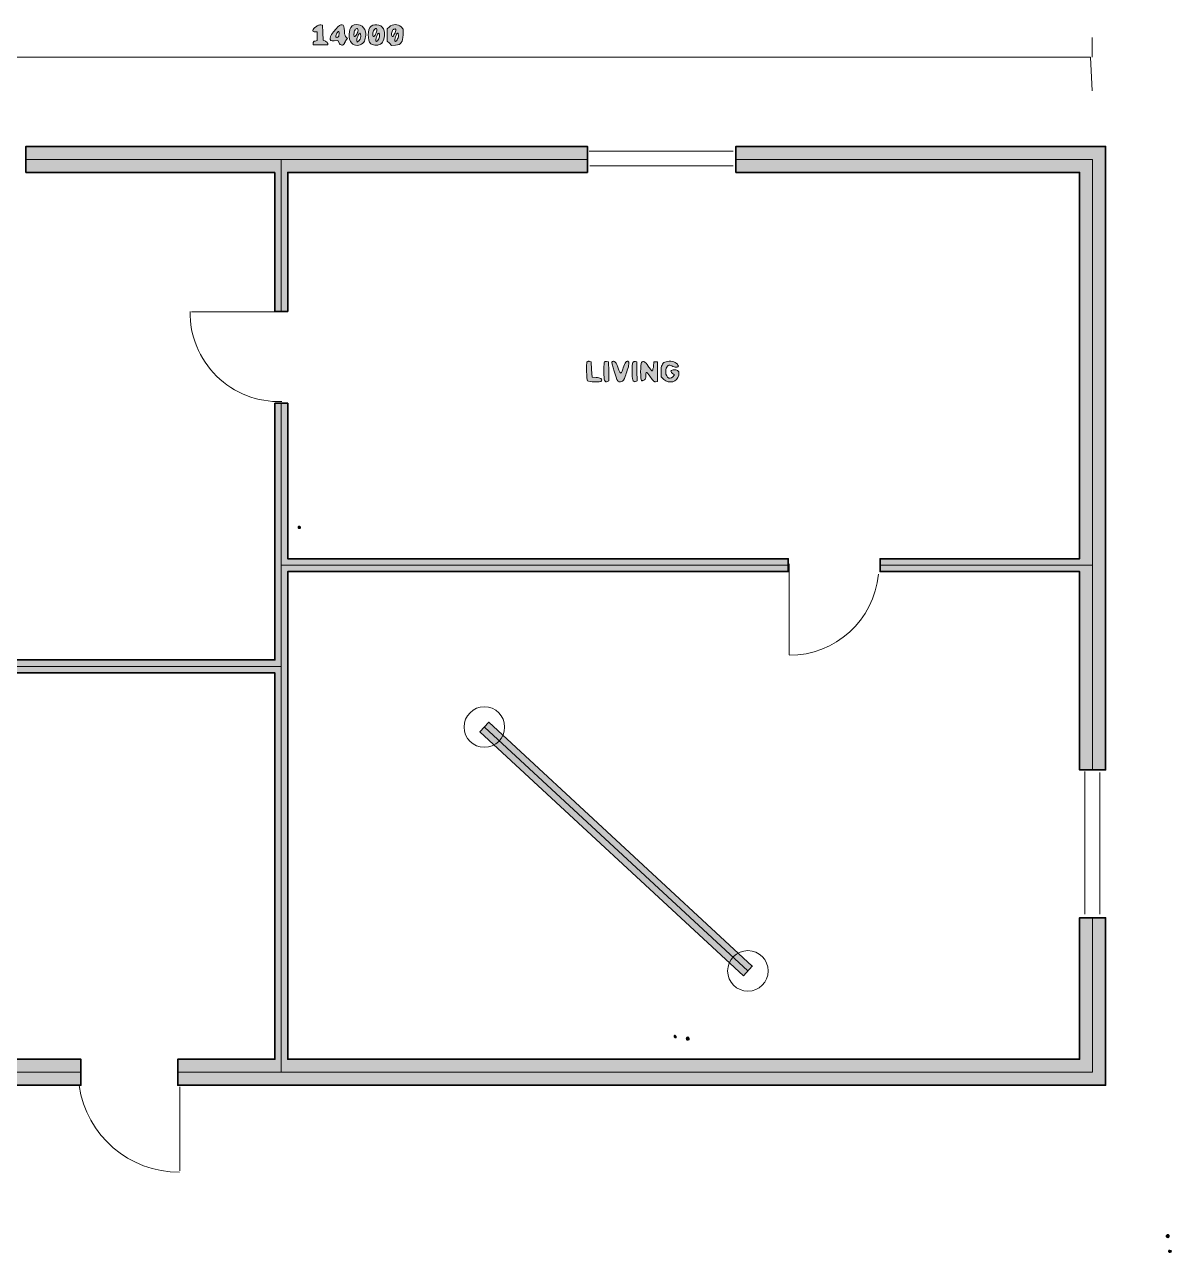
# Model space of a CAD drawing. Header units: millimetres. Extents: x 923 to 19280, y 5717 to 17824.
# Drawn here: x 7971 to 19280, y 5717 to 17824 of the extents above; entities that cross this region are included whole.
import ezdxf

# ---------------------------------------------------------------- set-up
doc = ezdxf.new("R2010")
doc.units = ezdxf.units.MM
for name, color, linetype, lineweight in [('A-ANNO', 2, 'Continuous', 18), ('A-DETL', 7, 'Continuous', 18), ('A-DOOR', 3, 'Continuous', 18), ('A-GLAZ', 4, 'Continuous', 18), ('A-WALL', 7, 'Continuous', 35), ('A-WALL-CNTR', 8, 'Continuous', 13), ('Z-REVIEW', 1, 'Continuous', 13)]:
    doc.layers.add(name, color=color, linetype=linetype, lineweight=lineweight)

msp = doc.modelspace()

# ---------------------------------------------------------------- hatches: boundary and pattern name
at = {"layer": 'A-ANNO'}
h = msp.add_hatch(color=256, dxfattribs=at)
h.dxf.hatch_style = 1
h.paths.add_polyline_path([(10843, 17802), (10831, 17792), (10822, 17784), (10816, 17775), (10813, 17767), (10814, 17761), (10818, 17756), (10826, 17752), (10837, 17751), (10858, 17751), (10858, 17709), (10858, 17668), (10837, 17662), (10832, 17661), (10828, 17659), (10824, 17657), (10821, 17655), (10819, 17651), (10817, 17648), (10816, 17645), (10816, 17641), (10816, 17624), (10888, 17624), (10960, 17624), (10960, 17637), (10959, 17640), (10958, 17642), (10956, 17646), (10954, 17649), (10950, 17651), (10947, 17655), (10943, 17657), (10938, 17660), (10917, 17670), (10913, 17745), (10909, 17819), (10892, 17822), (10888, 17822), (10883, 17821), (10877, 17819), (10871, 17817), (10864, 17814), (10856, 17810), (10850, 17806)])
h = msp.add_hatch(color=256, dxfattribs=at)
h.dxf.hatch_style = 1
h.paths.add_polyline_path([(11043, 17783), (11018, 17752), (10999, 17726), (10988, 17705), (10983, 17688), (10983, 17676), (10991, 17668), (11005, 17664), (11025, 17664), (11060, 17667), (11072, 17644), (11078, 17634), (11084, 17627), (11092, 17623), (11099, 17621), (11107, 17622), (11114, 17624), (11120, 17630), (11125, 17639), (11126, 17643), (11129, 17648), (11132, 17652), (11134, 17657), (11137, 17662), (11139, 17666), (11141, 17669), (11143, 17673), (11154, 17687), (11139, 17703), (11136, 17707), (11133, 17712), (11131, 17718), (11128, 17725), (11126, 17733), (11126, 17741), (11125, 17750), (11125, 17761), (11123, 17785), (11119, 17804), (11112, 17817), (11102, 17822), (11090, 17822), (11076, 17816), (11060, 17803)])
h.paths.add_polyline_path([(11072, 17728), (11071, 17722), (11071, 17716), (11069, 17711), (11066, 17707), (11065, 17703), (11061, 17701), (11059, 17699), (11055, 17698), (11049, 17698), (11044, 17700), (11042, 17703), (11040, 17708), (11041, 17714), (11043, 17722), (11046, 17730), (11050, 17739), (11056, 17747), (11061, 17752), (11065, 17755), (11068, 17755), (11071, 17751), (11072, 17746), (11073, 17739)], flags=16)
h = msp.add_hatch(color=256, dxfattribs=at)
h.dxf.hatch_style = 1
h.paths.add_polyline_path([(11203, 17811), (11190, 17796), (11180, 17777), (11174, 17754), (11171, 17728), (11172, 17703), (11176, 17679), (11186, 17657), (11198, 17640), (11209, 17630), (11222, 17624), (11236, 17620), (11252, 17619), (11267, 17621), (11281, 17624), (11295, 17631), (11307, 17640), (11315, 17650), (11322, 17662), (11327, 17675), (11331, 17689), (11334, 17704), (11336, 17720), (11335, 17736), (11332, 17752), (11325, 17774), (11314, 17792), (11299, 17807), (11282, 17817), (11263, 17823), (11242, 17824), (11222, 17820)])
h.paths.add_polyline_path([(11260, 17767), (11259, 17760), (11256, 17750), (11252, 17739), (11247, 17729), (11242, 17720), (11236, 17712), (11231, 17706), (11226, 17705), (11222, 17706), (11220, 17712), (11218, 17720), (11218, 17730), (11220, 17740), (11222, 17751), (11226, 17762), (11231, 17771), (11236, 17778), (11242, 17782), (11247, 17784), (11251, 17784), (11254, 17784), (11258, 17780), (11259, 17774)], flags=16)
h.paths.add_polyline_path([(11286, 17711), (11286, 17704), (11285, 17697), (11283, 17691), (11281, 17685), (11279, 17680), (11275, 17675), (11273, 17671), (11269, 17667), (11252, 17651), (11247, 17664), (11247, 17672), (11248, 17682), (11251, 17694), (11256, 17706), (11261, 17719), (11267, 17729), (11272, 17736), (11277, 17739), (11279, 17738), (11281, 17736), (11282, 17734), (11283, 17730), (11284, 17726), (11285, 17722), (11286, 17716)], flags=16)
h = msp.add_hatch(color=256, dxfattribs=at)
h.dxf.hatch_style = 1
h.paths.add_polyline_path([(11388, 17808), (11375, 17794), (11366, 17773), (11361, 17748), (11359, 17722), (11361, 17695), (11366, 17671), (11374, 17651), (11387, 17635), (11398, 17628), (11412, 17623), (11426, 17620), (11441, 17620), (11456, 17622), (11469, 17626), (11482, 17632), (11493, 17640), (11501, 17651), (11507, 17663), (11513, 17679), (11518, 17695), (11520, 17712), (11522, 17729), (11521, 17747), (11518, 17763), (11512, 17782), (11499, 17798), (11483, 17810), (11465, 17818), (11445, 17823), (11424, 17823), (11405, 17818)])
h.paths.add_polyline_path([(11446, 17769), (11446, 17761), (11442, 17752), (11438, 17741), (11433, 17731), (11427, 17721), (11421, 17712), (11416, 17706), (11412, 17705), (11408, 17706), (11406, 17712), (11404, 17720), (11404, 17730), (11406, 17741), (11408, 17752), (11413, 17762), (11418, 17771), (11423, 17777), (11428, 17782), (11433, 17784), (11437, 17784), (11441, 17784), (11444, 17780), (11446, 17776)], flags=16)
h.paths.add_polyline_path([(11472, 17715), (11471, 17704), (11468, 17693), (11463, 17682), (11458, 17673), (11452, 17665), (11446, 17660), (11441, 17658), (11436, 17661), (11435, 17667), (11435, 17677), (11438, 17690), (11442, 17703), (11448, 17717), (11453, 17728), (11459, 17735), (11464, 17739), (11466, 17738), (11468, 17737), (11468, 17734), (11469, 17732), (11470, 17728), (11471, 17724), (11472, 17720)], flags=16)
h = msp.add_hatch(color=256, dxfattribs=at)
h.dxf.hatch_style = 1
h.paths.add_polyline_path([(11569, 17802), (11548, 17782), (11548, 17722), (11548, 17662), (11569, 17640), (11590, 17619), (11630, 17622), (11649, 17624), (11664, 17629), (11677, 17636), (11686, 17646), (11694, 17660), (11699, 17677), (11702, 17698), (11703, 17724), (11705, 17779), (11684, 17801), (11673, 17811), (11658, 17818), (11643, 17823), (11627, 17824), (11611, 17823), (11595, 17819), (11581, 17812)])
h.paths.add_polyline_path([(11633, 17773), (11632, 17764), (11628, 17755), (11624, 17743), (11619, 17732), (11614, 17722), (11608, 17713), (11603, 17707), (11600, 17705), (11595, 17706), (11593, 17712), (11591, 17718), (11590, 17727), (11591, 17736), (11593, 17746), (11595, 17756), (11599, 17765), (11603, 17771), (11608, 17775), (11614, 17778), (11619, 17780), (11624, 17781), (11628, 17780), (11632, 17777)], flags=16)
h.paths.add_polyline_path([(11658, 17715), (11657, 17704), (11654, 17693), (11650, 17682), (11645, 17673), (11639, 17665), (11633, 17660), (11628, 17658), (11623, 17661), (11621, 17667), (11622, 17677), (11624, 17690), (11628, 17703), (11634, 17717), (11639, 17728), (11645, 17735), (11650, 17739), (11652, 17738), (11654, 17737), (11655, 17734), (11656, 17732), (11656, 17728), (11657, 17724), (11658, 17720)], flags=16)
h = msp.add_hatch(color=256, dxfattribs=at)
h.dxf.hatch_style = 1
h.paths.add_polyline_path([(13517, 14498), (13515, 14486), (13513, 14465), (13513, 14436), (13513, 14404), (13515, 14372), (13516, 14344), (13519, 14322), (13522, 14312), (13531, 14308), (13548, 14305), (13569, 14302), (13593, 14301), (13616, 14301), (13638, 14303), (13653, 14306), (13660, 14310), (13663, 14317), (13662, 14322), (13659, 14328), (13653, 14333), (13644, 14338), (13633, 14341), (13621, 14344), (13607, 14345), (13567, 14348), (13563, 14424), (13559, 14500), (13540, 14503), (13537, 14504), (13533, 14504), (13529, 14503), (13527, 14503), (13523, 14502), (13521, 14500), (13519, 14499)])
h = msp.add_hatch(color=256, dxfattribs=at)
h.dxf.hatch_style = 1
h.paths.add_polyline_path([(13687, 14490), (13687, 14486), (13686, 14478), (13685, 14468), (13684, 14456), (13684, 14443), (13683, 14428), (13683, 14413), (13683, 14397), (13683, 14369), (13685, 14347), (13687, 14329), (13691, 14317), (13696, 14308), (13703, 14303), (13710, 14302), (13720, 14305), (13733, 14310), (13731, 14405), (13728, 14500), (13710, 14503), (13705, 14503), (13702, 14503), (13698, 14502), (13695, 14501), (13693, 14499), (13690, 14497), (13688, 14493)])
h = msp.add_hatch(color=256, dxfattribs=at)
h.dxf.hatch_style = 1
h.paths.add_polyline_path([(13763, 14497), (13763, 14488), (13768, 14467), (13775, 14439), (13784, 14408), (13794, 14376), (13804, 14347), (13813, 14324), (13820, 14311), (13825, 14306), (13832, 14303), (13841, 14301), (13849, 14302), (13859, 14304), (13866, 14308), (13874, 14313), (13880, 14320), (13882, 14326), (13886, 14333), (13891, 14344), (13895, 14355), (13900, 14369), (13905, 14383), (13909, 14399), (13914, 14415), (13920, 14433), (13925, 14450), (13928, 14464), (13930, 14475), (13931, 14483), (13930, 14490), (13930, 14495), (13928, 14499), (13921, 14504), (13914, 14505), (13908, 14501), (13901, 14495), (13893, 14486), (13886, 14473), (13881, 14457), (13874, 14438), (13870, 14427), (13867, 14417), (13864, 14408), (13860, 14401), (13857, 14395), (13854, 14391), (13851, 14389), (13849, 14388), (13847, 14389), (13844, 14393), (13841, 14398), (13837, 14404), (13834, 14411), (13831, 14418), (13827, 14427), (13824, 14436), (13821, 14445), (13818, 14455), (13814, 14463), (13810, 14471), (13807, 14478), (13804, 14485), (13802, 14489), (13799, 14493), (13795, 14497), (13790, 14500), (13785, 14503), (13780, 14504), (13775, 14505), (13770, 14503), (13765, 14500)])
h = msp.add_hatch(color=256, dxfattribs=at)
h.dxf.hatch_style = 1
h.paths.add_polyline_path([(13971, 14494), (13969, 14491), (13967, 14485), (13965, 14477), (13963, 14467), (13963, 14455), (13962, 14441), (13961, 14425), (13961, 14407), (13962, 14378), (13963, 14355), (13966, 14335), (13969, 14321), (13974, 14311), (13981, 14304), (13989, 14302), (13998, 14304), (14013, 14310), (14010, 14405), (14008, 14500), (13995, 14503), (13991, 14503), (13989, 14503), (13986, 14502), (13982, 14501), (13980, 14500), (13976, 14499), (13974, 14497)])
h = msp.add_hatch(color=256, dxfattribs=at)
h.dxf.hatch_style = 1
h.paths.add_polyline_path([(14056, 14493), (14052, 14482), (14049, 14460), (14047, 14433), (14046, 14401), (14047, 14370), (14049, 14343), (14052, 14322), (14055, 14313), (14057, 14312), (14059, 14312), (14062, 14312), (14065, 14313), (14068, 14314), (14072, 14315), (14076, 14317), (14079, 14318), (14084, 14321), (14087, 14324), (14090, 14328), (14093, 14333), (14095, 14339), (14096, 14344), (14096, 14352), (14096, 14361), (14096, 14367), (14097, 14374), (14098, 14379), (14099, 14384), (14100, 14389), (14101, 14392), (14103, 14394), (14105, 14394), (14107, 14394), (14111, 14391), (14115, 14386), (14120, 14381), (14125, 14373), (14131, 14366), (14137, 14357), (14144, 14347), (14152, 14335), (14159, 14325), (14166, 14317), (14172, 14311), (14177, 14306), (14182, 14304), (14187, 14303), (14192, 14303), (14211, 14306), (14211, 14403), (14211, 14500), (14194, 14500), (14177, 14500), (14173, 14454), (14172, 14444), (14170, 14436), (14168, 14428), (14168, 14422), (14165, 14416), (14163, 14411), (14162, 14410), (14160, 14409), (14157, 14410), (14154, 14413), (14150, 14417), (14146, 14423), (14140, 14430), (14134, 14438), (14128, 14446), (14122, 14455), (14111, 14471), (14101, 14484), (14091, 14493), (14083, 14499), (14075, 14503), (14068, 14502), (14062, 14499)])
h = msp.add_hatch(color=256, dxfattribs=at)
h.dxf.hatch_style = 1
h.paths.add_polyline_path([(14285, 14496), (14276, 14491), (14268, 14485), (14262, 14477), (14257, 14467), (14253, 14455), (14250, 14440), (14250, 14423), (14249, 14403), (14249, 14350), (14275, 14326), (14295, 14311), (14318, 14303), (14341, 14300), (14363, 14303), (14383, 14311), (14401, 14325), (14414, 14343), (14422, 14366), (14424, 14378), (14423, 14390), (14422, 14400), (14417, 14407), (14411, 14413), (14403, 14416), (14392, 14419), (14379, 14420), (14367, 14419), (14357, 14417), (14350, 14414), (14346, 14410), (14345, 14405), (14347, 14399), (14351, 14393), (14360, 14385), (14379, 14371), (14363, 14352), (14350, 14341), (14336, 14337), (14323, 14339), (14312, 14347), (14303, 14360), (14296, 14377), (14294, 14397), (14295, 14421), (14299, 14435), (14304, 14447), (14310, 14456), (14317, 14462), (14325, 14466), (14334, 14466), (14344, 14464), (14355, 14459), (14365, 14453), (14376, 14449), (14386, 14446), (14396, 14445), (14405, 14446), (14412, 14449), (14416, 14452), (14418, 14457), (14417, 14460), (14416, 14463), (14414, 14467), (14411, 14471), (14408, 14475), (14405, 14479), (14400, 14483), (14396, 14487), (14386, 14493), (14373, 14499), (14360, 14502), (14344, 14504), (14329, 14505), (14314, 14503), (14299, 14500)])
h = msp.add_hatch(color=256, dxfattribs=at)
h.dxf.hatch_style = 1
h.paths.add_polyline_path([(10668, 12866), (10668, 12864), (10668, 12861), (10670, 12859), (10671, 12857), (10673, 12856), (10675, 12854), (10678, 12854), (10680, 12854), (10683, 12854), (10685, 12854), (10687, 12856), (10690, 12857), (10690, 12859), (10692, 12861), (10693, 12864), (10693, 12866), (10693, 12869), (10692, 12871), (10690, 12873), (10690, 12876), (10687, 12876), (10685, 12878), (10683, 12879), (10680, 12879), (10678, 12879), (10675, 12878), (10673, 12876), (10671, 12876), (10670, 12873), (10668, 12871), (10668, 12869)])
h = msp.add_hatch(color=256, dxfattribs=at)
h.dxf.hatch_style = 1
h.paths.add_polyline_path([(14377, 7847), (14377, 7843), (14379, 7841), (14380, 7838), (14382, 7836), (14383, 7835), (14385, 7834), (14387, 7833), (14388, 7832), (14393, 7834), (14395, 7836), (14397, 7839), (14397, 7843), (14395, 7847), (14394, 7851), (14390, 7854), (14386, 7857), (14383, 7858), (14381, 7858), (14379, 7857), (14378, 7856), (14377, 7854), (14377, 7852), (14377, 7849)])
h = msp.add_hatch(color=256, dxfattribs=at)
h.dxf.hatch_style = 1
h.paths.add_polyline_path([(14498, 7832), (14496, 7827), (14496, 7822), (14499, 7817), (14502, 7814), (14506, 7811), (14511, 7809), (14516, 7810), (14521, 7814), (14524, 7818), (14525, 7822), (14526, 7827), (14525, 7831), (14522, 7836), (14520, 7838), (14515, 7841), (14511, 7842), (14510, 7842), (14508, 7841), (14506, 7840), (14504, 7839), (14503, 7837), (14501, 7836), (14499, 7834)])
h = msp.add_hatch(color=256, dxfattribs=at)
h.dxf.hatch_style = 1
h.paths.add_polyline_path([(19230, 5885), (19229, 5880), (19229, 5875), (19231, 5870), (19235, 5866), (19239, 5864), (19244, 5862), (19249, 5863), (19253, 5866), (19257, 5871), (19257, 5875), (19258, 5880), (19257, 5884), (19255, 5888), (19252, 5891), (19248, 5893), (19244, 5894), (19242, 5894), (19241, 5893), (19239, 5893), (19237, 5892), (19235, 5890), (19234, 5888), (19232, 5887)])
h = msp.add_hatch(color=256, dxfattribs=at)
h.dxf.hatch_style = 1
h.paths.add_polyline_path([(19252, 5729), (19252, 5726), (19253, 5723), (19255, 5722), (19257, 5720), (19258, 5718), (19261, 5718), (19264, 5717), (19268, 5718), (19273, 5720), (19277, 5722), (19279, 5726), (19280, 5729), (19279, 5733), (19276, 5736), (19272, 5738), (19266, 5740), (19263, 5741), (19260, 5740), (19258, 5739), (19256, 5738), (19255, 5737), (19253, 5734), (19252, 5732)])
at = {"layer": 'A-WALL'}
h = msp.add_hatch(color=256, dxfattribs=at)
h.dxf.hatch_style = 1
h.paths.add_polyline_path([(4632, 16622), (4376, 16622), (4376, 16622), (4376, 16366), (4376, 7622), (4376, 7366), (4632, 7366), (8526, 7366), (8526, 7622), (4632, 7622), (4632, 11431), (6502, 11431), (6502, 11559), (4632, 11559), (4632, 16366), (6528, 16366), (6528, 16622), (4632, 16622)])
h = msp.add_hatch(color=256, dxfattribs=at)
h.dxf.hatch_style = 1
h.paths.add_polyline_path([(10439, 16366), (10439, 14996), (10566, 14996), (10566, 16366), (13521, 16366), (13521, 16622), (7984, 16622), (7984, 16366)])
h = msp.add_hatch(color=256, dxfattribs=at)
h.dxf.hatch_style = 1
h.paths.add_polyline_path([(14985, 16366), (18375, 16366), (18375, 12557), (16408, 12557), (16408, 12430), (18375, 12430), (18375, 10475), (18631, 10475), (18631, 16366), (18631, 16622), (18375, 16622), (14985, 16622)])
h = msp.add_hatch(color=256, dxfattribs=at)
h.dxf.hatch_style = 1
h.paths.add_polyline_path([(10439, 12557), (10439, 12430), (10439, 11559), (7408, 11559), (7408, 11431), (10439, 11431), (10439, 7622), (9482, 7622), (9482, 7366), (18375, 7366), (18631, 7366), (18631, 7622), (18631, 9018), (18375, 9018), (18375, 7622), (10566, 7622), (10566, 11431), (10566, 11559), (10566, 12430), (15502, 12430), (15502, 12557), (10566, 12557), (10566, 14090), (10439, 14090)])
h = msp.add_hatch(color=256, dxfattribs=at)
h.dxf.hatch_style = 1
h.paths.add_polyline_path([(15060, 8446), (15147, 8540), (12548, 10945), (12461, 10851)])

# ---------------------------------------------------------------- linework, layer by layer
at = {"layer": 'A-ANNO'}
for points in [[(10843, 17802), (10831, 17792), (10822, 17784), (10816, 17775), (10813, 17767), (10814, 17761), (10818, 17756), (10826, 17752), (10837, 17751), (10858, 17751), (10858, 17709), (10858, 17668), (10837, 17662), (10832, 17661), (10828, 17659), (10824, 17657), (10821, 17655), (10819, 17651), (10817, 17648), (10816, 17645), (10816, 17641), (10816, 17624), (10888, 17624), (10960, 17624), (10960, 17637), (10959, 17640), (10958, 17642), (10956, 17646), (10954, 17649), (10950, 17651), (10947, 17655), (10943, 17657), (10938, 17660), (10917, 17670), (10913, 17745), (10909, 17819), (10892, 17822), (10888, 17822), (10883, 17821), (10877, 17819), (10871, 17817), (10864, 17814), (10856, 17810), (10850, 17806)], [(11043, 17783), (11018, 17752), (10999, 17726), (10988, 17705), (10983, 17688), (10983, 17676), (10991, 17668), (11005, 17664), (11025, 17664), (11060, 17667), (11072, 17644), (11078, 17634), (11084, 17627), (11092, 17623), (11099, 17621), (11107, 17622), (11114, 17624), (11120, 17630), (11125, 17639), (11126, 17643), (11129, 17648), (11132, 17652), (11134, 17657), (11137, 17662), (11139, 17666), (11141, 17669), (11143, 17673), (11154, 17687), (11139, 17703), (11136, 17707), (11133, 17712), (11131, 17718), (11128, 17725), (11126, 17733), (11126, 17741), (11125, 17750), (11125, 17761), (11123, 17785), (11119, 17804), (11112, 17817), (11102, 17822), (11090, 17822), (11076, 17816), (11060, 17803)], [(11203, 17811), (11190, 17796), (11180, 17777), (11174, 17754), (11171, 17728), (11172, 17703), (11176, 17679), (11186, 17657), (11198, 17640), (11209, 17630), (11222, 17624), (11236, 17620), (11252, 17619), (11267, 17621), (11281, 17624), (11295, 17631), (11307, 17640), (11315, 17650), (11322, 17662), (11327, 17675), (11331, 17689), (11334, 17704), (11336, 17720), (11335, 17736), (11332, 17752), (11325, 17774), (11314, 17792), (11299, 17807), (11282, 17817), (11263, 17823), (11242, 17824), (11222, 17820)], [(11388, 17808), (11375, 17794), (11366, 17773), (11361, 17748), (11359, 17722), (11361, 17695), (11366, 17671), (11374, 17651), (11387, 17635), (11398, 17628), (11412, 17623), (11426, 17620), (11441, 17620), (11456, 17622), (11469, 17626), (11482, 17632), (11493, 17640), (11501, 17651), (11507, 17663), (11513, 17679), (11518, 17695), (11520, 17712), (11522, 17729), (11521, 17747), (11518, 17763), (11512, 17782), (11499, 17798), (11483, 17810), (11465, 17818), (11445, 17823), (11424, 17823), (11405, 17818)], [(11569, 17802), (11548, 17782), (11548, 17722), (11548, 17662), (11569, 17640), (11590, 17619), (11630, 17622), (11649, 17624), (11664, 17629), (11677, 17636), (11686, 17646), (11694, 17660), (11699, 17677), (11702, 17698), (11703, 17724), (11705, 17779), (11684, 17801), (11673, 17811), (11658, 17818), (11643, 17823), (11627, 17824), (11611, 17823), (11595, 17819), (11581, 17812)], [(11072, 17728), (11071, 17722), (11071, 17716), (11069, 17711), (11066, 17707), (11065, 17703), (11061, 17701), (11059, 17699), (11055, 17698), (11049, 17698), (11044, 17700), (11042, 17703), (11040, 17708), (11041, 17714), (11043, 17722), (11046, 17730), (11050, 17739), (11056, 17747), (11061, 17752), (11065, 17755), (11068, 17755), (11071, 17751), (11072, 17746), (11073, 17739)], [(11260, 17767), (11259, 17760), (11256, 17750), (11252, 17739), (11247, 17729), (11242, 17720), (11236, 17712), (11231, 17706), (11226, 17705), (11222, 17706), (11220, 17712), (11218, 17720), (11218, 17730), (11220, 17740), (11222, 17751), (11226, 17762), (11231, 17771), (11236, 17778), (11242, 17782), (11247, 17784), (11251, 17784), (11254, 17784), (11258, 17780), (11259, 17774)], [(11286, 17711), (11286, 17704), (11285, 17697), (11283, 17691), (11281, 17685), (11279, 17680), (11275, 17675), (11273, 17671), (11269, 17667), (11252, 17651), (11247, 17664), (11247, 17672), (11248, 17682), (11251, 17694), (11256, 17706), (11261, 17719), (11267, 17729), (11272, 17736), (11277, 17739), (11279, 17738), (11281, 17736), (11282, 17734), (11283, 17730), (11284, 17726), (11285, 17722), (11286, 17716)], [(11446, 17769), (11446, 17761), (11442, 17752), (11438, 17741), (11433, 17731), (11427, 17721), (11421, 17712), (11416, 17706), (11412, 17705), (11408, 17706), (11406, 17712), (11404, 17720), (11404, 17730), (11406, 17741), (11408, 17752), (11413, 17762), (11418, 17771), (11423, 17777), (11428, 17782), (11433, 17784), (11437, 17784), (11441, 17784), (11444, 17780), (11446, 17776)], [(11472, 17715), (11471, 17704), (11468, 17693), (11463, 17682), (11458, 17673), (11452, 17665), (11446, 17660), (11441, 17658), (11436, 17661), (11435, 17667), (11435, 17677), (11438, 17690), (11442, 17703), (11448, 17717), (11453, 17728), (11459, 17735), (11464, 17739), (11466, 17738), (11468, 17737), (11468, 17734), (11469, 17732), (11470, 17728), (11471, 17724), (11472, 17720)], [(11633, 17773), (11632, 17764), (11628, 17755), (11624, 17743), (11619, 17732), (11614, 17722), (11608, 17713), (11603, 17707), (11600, 17705), (11595, 17706), (11593, 17712), (11591, 17718), (11590, 17727), (11591, 17736), (11593, 17746), (11595, 17756), (11599, 17765), (11603, 17771), (11608, 17775), (11614, 17778), (11619, 17780), (11624, 17781), (11628, 17780), (11632, 17777)], [(11658, 17715), (11657, 17704), (11654, 17693), (11650, 17682), (11645, 17673), (11639, 17665), (11633, 17660), (11628, 17658), (11623, 17661), (11621, 17667), (11622, 17677), (11624, 17690), (11628, 17703), (11634, 17717), (11639, 17728), (11645, 17735), (11650, 17739), (11652, 17738), (11654, 17737), (11655, 17734), (11656, 17732), (11656, 17728), (11657, 17724), (11658, 17720)], [(13517, 14498), (13515, 14486), (13513, 14465), (13513, 14436), (13513, 14404), (13515, 14372), (13516, 14344), (13519, 14322), (13522, 14312), (13531, 14308), (13548, 14305), (13569, 14302), (13593, 14301), (13616, 14301), (13638, 14303), (13653, 14306), (13660, 14310), (13663, 14317), (13662, 14322), (13659, 14328), (13653, 14333), (13644, 14338), (13633, 14341), (13621, 14344), (13607, 14345), (13567, 14348), (13563, 14424), (13559, 14500), (13540, 14503), (13537, 14504), (13533, 14504), (13529, 14503), (13527, 14503), (13523, 14502), (13521, 14500), (13519, 14499)], [(13687, 14490), (13687, 14486), (13686, 14478), (13685, 14468), (13684, 14456), (13684, 14443), (13683, 14428), (13683, 14413), (13683, 14397), (13683, 14369), (13685, 14347), (13687, 14329), (13691, 14317), (13696, 14308), (13703, 14303), (13710, 14302), (13720, 14305), (13733, 14310), (13731, 14405), (13728, 14500), (13710, 14503), (13705, 14503), (13702, 14503), (13698, 14502), (13695, 14501), (13693, 14499), (13690, 14497), (13688, 14493)], [(13763, 14497), (13763, 14488), (13768, 14467), (13775, 14439), (13784, 14408), (13794, 14376), (13804, 14347), (13813, 14324), (13820, 14311), (13825, 14306), (13832, 14303), (13841, 14301), (13849, 14302), (13859, 14304), (13866, 14308), (13874, 14313), (13880, 14320), (13882, 14326), (13886, 14333), (13891, 14344), (13895, 14355), (13900, 14369), (13905, 14383), (13909, 14399), (13914, 14415), (13920, 14433), (13925, 14450), (13928, 14464), (13930, 14475), (13931, 14483), (13930, 14490), (13930, 14495), (13928, 14499), (13921, 14504), (13914, 14505), (13908, 14501), (13901, 14495), (13893, 14486), (13886, 14473), (13881, 14457), (13874, 14438), (13870, 14427), (13867, 14417), (13864, 14408), (13860, 14401), (13857, 14395), (13854, 14391), (13851, 14389), (13849, 14388), (13847, 14389), (13844, 14393), (13841, 14398), (13837, 14404), (13834, 14411), (13831, 14418), (13827, 14427), (13824, 14436), (13821, 14445), (13818, 14455), (13814, 14463), (13810, 14471), (13807, 14478), (13804, 14485), (13802, 14489), (13799, 14493), (13795, 14497), (13790, 14500), (13785, 14503), (13780, 14504), (13775, 14505), (13770, 14503), (13765, 14500)], [(13971, 14494), (13969, 14491), (13967, 14485), (13965, 14477), (13963, 14467), (13963, 14455), (13962, 14441), (13961, 14425), (13961, 14407), (13962, 14378), (13963, 14355), (13966, 14335), (13969, 14321), (13974, 14311), (13981, 14304), (13989, 14302), (13998, 14304), (14013, 14310), (14010, 14405), (14008, 14500), (13995, 14503), (13991, 14503), (13989, 14503), (13986, 14502), (13982, 14501), (13980, 14500), (13976, 14499), (13974, 14497)], [(14056, 14493), (14052, 14482), (14049, 14460), (14047, 14433), (14046, 14401), (14047, 14370), (14049, 14343), (14052, 14322), (14055, 14313), (14057, 14312), (14059, 14312), (14062, 14312), (14065, 14313), (14068, 14314), (14072, 14315), (14076, 14317), (14079, 14318), (14084, 14321), (14087, 14324), (14090, 14328), (14093, 14333), (14095, 14339), (14096, 14344), (14096, 14352), (14096, 14361), (14096, 14367), (14097, 14374), (14098, 14379), (14099, 14384), (14100, 14389), (14101, 14392), (14103, 14394), (14105, 14394), (14107, 14394), (14111, 14391), (14115, 14386), (14120, 14381), (14125, 14373), (14131, 14366), (14137, 14357), (14144, 14347), (14152, 14335), (14159, 14325), (14166, 14317), (14172, 14311), (14177, 14306), (14182, 14304), (14187, 14303), (14192, 14303), (14211, 14306), (14211, 14403), (14211, 14500), (14194, 14500), (14177, 14500), (14173, 14454), (14172, 14444), (14170, 14436), (14168, 14428), (14168, 14422), (14165, 14416), (14163, 14411), (14162, 14410), (14160, 14409), (14157, 14410), (14154, 14413), (14150, 14417), (14146, 14423), (14140, 14430), (14134, 14438), (14128, 14446), (14122, 14455), (14111, 14471), (14101, 14484), (14091, 14493), (14083, 14499), (14075, 14503), (14068, 14502), (14062, 14499)], [(14285, 14496), (14276, 14491), (14268, 14485), (14262, 14477), (14257, 14467), (14253, 14455), (14250, 14440), (14250, 14423), (14249, 14403), (14249, 14350), (14275, 14326), (14295, 14311), (14318, 14303), (14341, 14300), (14363, 14303), (14383, 14311), (14401, 14325), (14414, 14343), (14422, 14366), (14424, 14378), (14423, 14390), (14422, 14400), (14417, 14407), (14411, 14413), (14403, 14416), (14392, 14419), (14379, 14420), (14367, 14419), (14357, 14417), (14350, 14414), (14346, 14410), (14345, 14405), (14347, 14399), (14351, 14393), (14360, 14385), (14379, 14371), (14363, 14352), (14350, 14341), (14336, 14337), (14323, 14339), (14312, 14347), (14303, 14360), (14296, 14377), (14294, 14397), (14295, 14421), (14299, 14435), (14304, 14447), (14310, 14456), (14317, 14462), (14325, 14466), (14334, 14466), (14344, 14464), (14355, 14459), (14365, 14453), (14376, 14449), (14386, 14446), (14396, 14445), (14405, 14446), (14412, 14449), (14416, 14452), (14418, 14457), (14417, 14460), (14416, 14463), (14414, 14467), (14411, 14471), (14408, 14475), (14405, 14479), (14400, 14483), (14396, 14487), (14386, 14493), (14373, 14499), (14360, 14502), (14344, 14504), (14329, 14505), (14314, 14503), (14299, 14500)], [(10668, 12866), (10668, 12864), (10668, 12861), (10670, 12859), (10671, 12857), (10673, 12856), (10675, 12854), (10678, 12854), (10680, 12854), (10683, 12854), (10685, 12854), (10687, 12856), (10690, 12857), (10690, 12859), (10692, 12861), (10693, 12864), (10693, 12866), (10693, 12869), (10692, 12871), (10690, 12873), (10690, 12876), (10687, 12876), (10685, 12878), (10683, 12879), (10680, 12879), (10678, 12879), (10675, 12878), (10673, 12876), (10671, 12876), (10670, 12873), (10668, 12871), (10668, 12869)], [(14377, 7847), (14377, 7843), (14379, 7841), (14380, 7838), (14382, 7836), (14383, 7835), (14385, 7834), (14387, 7833), (14388, 7832), (14393, 7834), (14395, 7836), (14397, 7839), (14397, 7843), (14395, 7847), (14394, 7851), (14390, 7854), (14386, 7857), (14383, 7858), (14381, 7858), (14379, 7857), (14378, 7856), (14377, 7854), (14377, 7852), (14377, 7849)], [(14498, 7832), (14496, 7827), (14496, 7822), (14499, 7817), (14502, 7814), (14506, 7811), (14511, 7809), (14516, 7810), (14521, 7814), (14524, 7818), (14525, 7822), (14526, 7827), (14525, 7831), (14522, 7836), (14520, 7838), (14515, 7841), (14511, 7842), (14510, 7842), (14508, 7841), (14506, 7840), (14504, 7839), (14503, 7837), (14501, 7836), (14499, 7834)], [(19230, 5885), (19229, 5880), (19229, 5875), (19231, 5870), (19235, 5866), (19239, 5864), (19244, 5862), (19249, 5863), (19253, 5866), (19257, 5871), (19257, 5875), (19258, 5880), (19257, 5884), (19255, 5888), (19252, 5891), (19248, 5893), (19244, 5894), (19242, 5894), (19241, 5893), (19239, 5893), (19237, 5892), (19235, 5890), (19234, 5888), (19232, 5887)], [(19252, 5729), (19252, 5726), (19253, 5723), (19255, 5722), (19257, 5720), (19258, 5718), (19261, 5718), (19264, 5717), (19268, 5718), (19273, 5720), (19277, 5722), (19279, 5726), (19280, 5729), (19279, 5733), (19276, 5736), (19272, 5738), (19266, 5740), (19263, 5741), (19260, 5740), (19258, 5739), (19256, 5738), (19255, 5737), (19253, 5734), (19252, 5732)]]:
    msp.add_lwpolyline(points, close=True, dxfattribs=at)
at = {"layer": 'A-DETL'}
for p, q in [((18499, 17696), (18499, 17502)), ((4505, 17502), (18481, 17502)), ((18481, 17502), (18499, 17171))]:
    msp.add_line(p, q, dxfattribs=at)
at = {"layer": 'A-DOOR'}
for p, q in [((9618, 14991), (10507, 14991)), ((15510, 12506), (15510, 11609)), ((9503, 7350), (9503, 6521))]:
    msp.add_line(p, q, dxfattribs=at)
for centre, radius, start, end in [((10481, 14984), 878, -180.737, -88.337), ((15515, 12485), 879, -90.3076, -5.2259), ((9496, 7504), 996, -171.7972, -89.7864)]:
    msp.add_arc(centre, radius, start, end, dxfattribs=at)
at = {"layer": 'A-GLAZ'}
for p, q in [((13538, 16575), (14960, 16575)), ((13546, 16431), (14960, 16431)), ((18427, 10458), (18427, 9052)), ((18575, 10449), (18575, 9052))]:
    msp.add_line(p, q, dxfattribs=at)
at = {"layer": 'A-WALL'}
for points in [[(4632, 16622), (4376, 16622), (4376, 16622), (4376, 16366), (4376, 7622), (4376, 7366), (4632, 7366), (8526, 7366), (8526, 7622), (4632, 7622), (4632, 11431), (6502, 11431), (6502, 11559), (4632, 11559), (4632, 16366), (6528, 16366), (6528, 16622), (4632, 16622)], [(10439, 16366), (10439, 14996), (10566, 14996), (10566, 16366), (13521, 16366), (13521, 16622), (7984, 16622), (7984, 16366)], [(14985, 16366), (18375, 16366), (18375, 12557), (16408, 12557), (16408, 12430), (18375, 12430), (18375, 10475), (18631, 10475), (18631, 16366), (18631, 16622), (18375, 16622), (14985, 16622)], [(10439, 12557), (10439, 12430), (10439, 11559), (7408, 11559), (7408, 11431), (10439, 11431), (10439, 7622), (9482, 7622), (9482, 7366), (18375, 7366), (18631, 7366), (18631, 7622), (18631, 9018), (18375, 9018), (18375, 7622), (10566, 7622), (10566, 11431), (10566, 11559), (10566, 12430), (15502, 12430), (15502, 12557), (10566, 12557), (10566, 14090), (10439, 14090)], [(15060, 8446), (15147, 8540), (12548, 10945), (12461, 10851)]]:
    msp.add_lwpolyline(points, close=True, dxfattribs=at)
at = {"layer": 'A-WALL-CNTR'}
for p, q in [((7984, 16494), (13521, 16494)), ((10502, 16494), (10502, 14996)), ((14985, 16494), (18503, 16494)), ((18503, 16494), (18503, 10475)), ((10502, 14090), (10502, 7494)), ((10502, 12494), (15502, 12494)), ((16408, 12494), (18503, 12494)), ((7408, 11495), (10502, 11495)), ((12505, 10898), (15104, 8493)), ((18503, 9018), (18503, 7494)), ((4504, 7494), (8526, 7494)), ((9482, 7494), (18503, 7494))]:
    msp.add_line(p, q, dxfattribs=at)
at = {"layer": 'Z-REVIEW'}
for centre in [(12505, 10898), (15104, 8493)]:
    msp.add_circle(centre, 200, dxfattribs=at)

doc.saveas('drawing.dxf')
